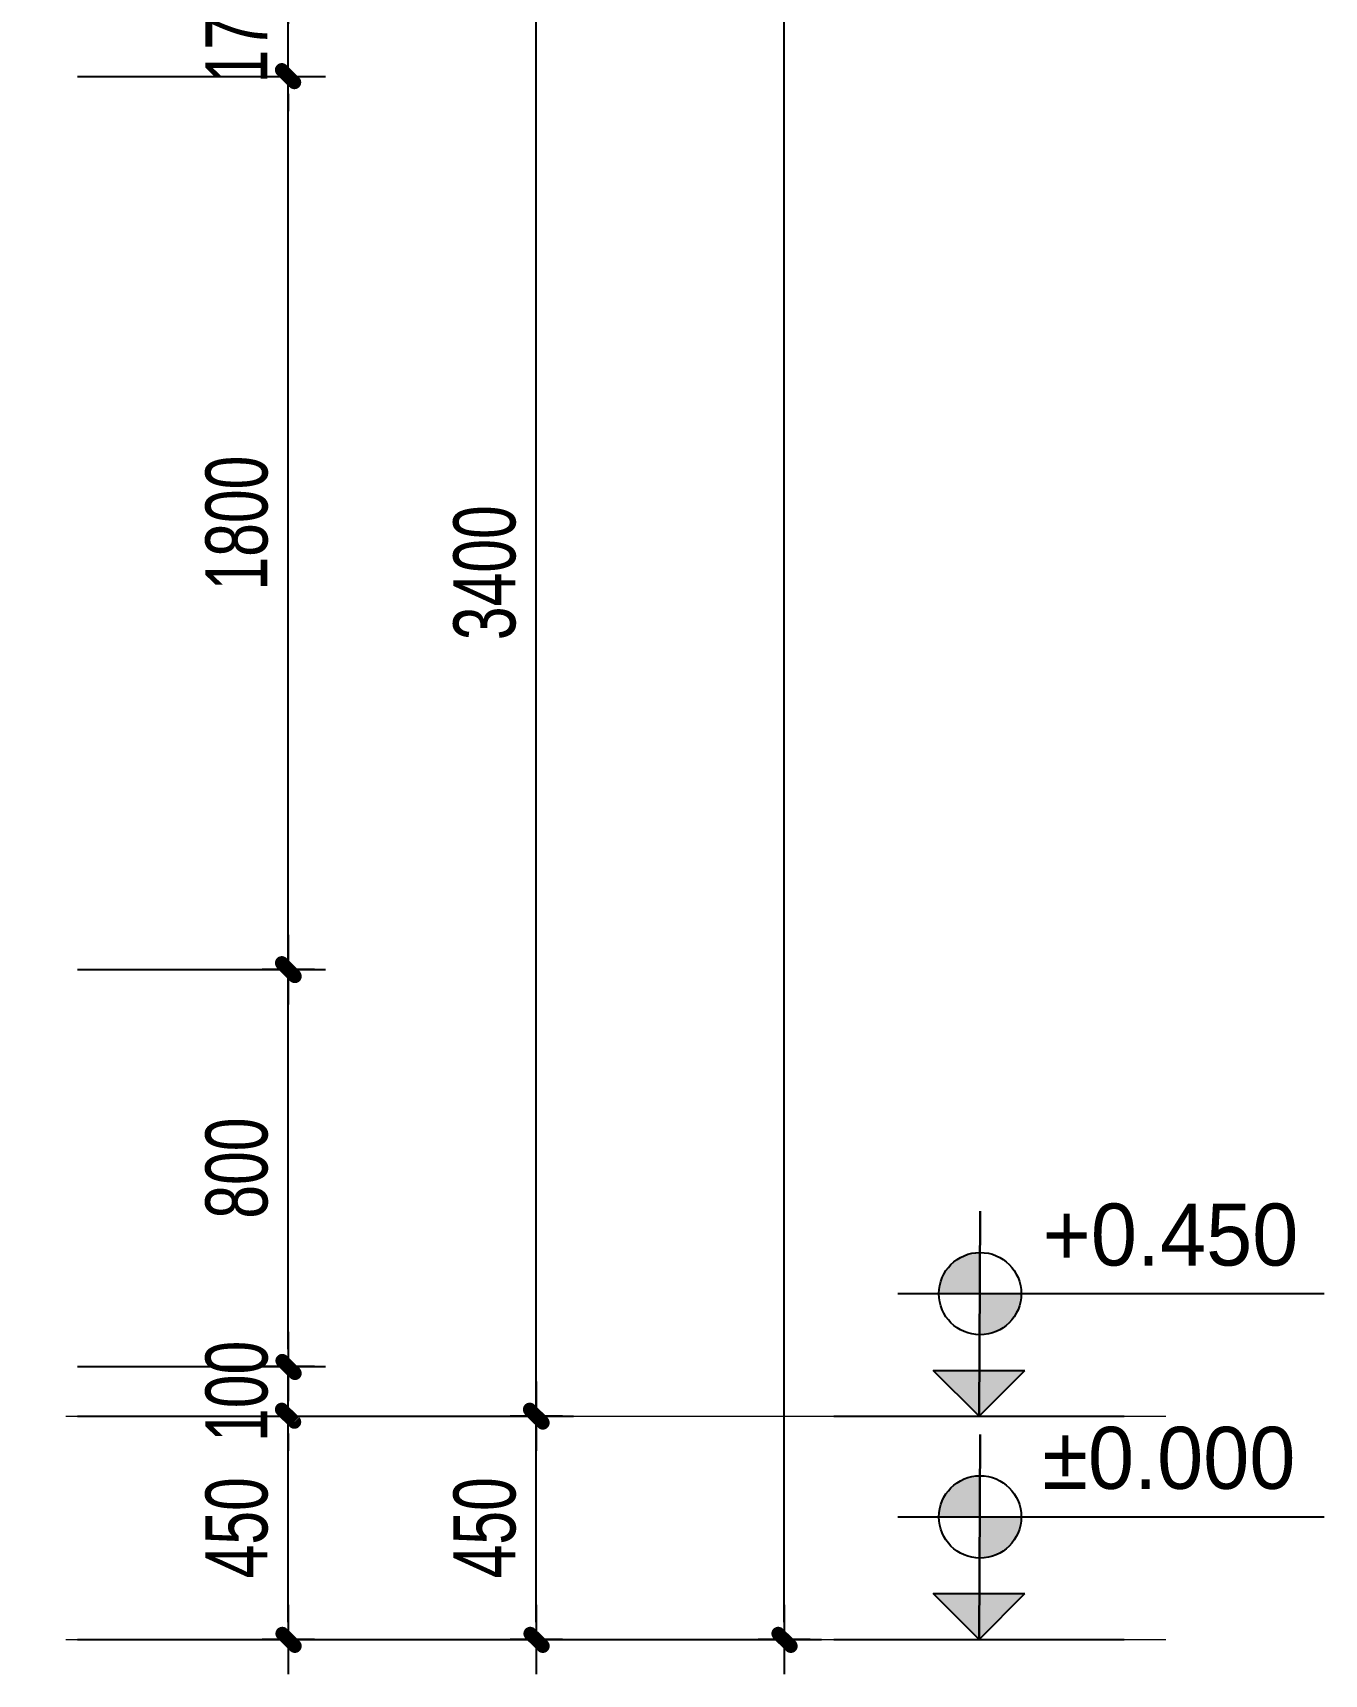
# Model space of a CAD drawing. Header units: inches. Extents: x 88947 to 296847, y 35049 to 161062.
# Drawn here: x 169433 to 172036, y 126310 to 129618 of the extents above; entities that cross this region are included whole.
import ezdxf

# ---------------------------------------------------------------- set-up
doc = ezdxf.new("R2010")
doc.units = ezdxf.units.IN
doc.header["$MEASUREMENT"] = 0
doc.header["$PDMODE"] = 1
doc.linetypes.add('ACAD_ISO03W100', pattern=[30, 12, -18])
doc.linetypes.add('CENTER', pattern=[50.8, 31.75, -6.35, 6.35, -6.35])
for name, color, linetype, lineweight in [('A-Dims', 145, 'Continuous', 25), ('DIM', 7, 'Continuous', 25), ('TRUC', 252, 'ACAD_ISO03W100', 13)]:
    doc.layers.add(name, color=color, linetype=linetype, lineweight=lineweight)
doc.styles.add('FRANKO', font='VFRANKO.TTF')
doc.styles.add('TEXT', font='VHELVCN.TTF')
doc.styles.add('VNI-HELVE-CONDENSE', font='VNARIAL.TTF', dxfattribs={"width": 0.7})
doc.dimstyles.new('TAS-100', dxfattribs={"dimscale": 50, "dimtxt": 2.5, "dimasz": 0.7, "dimexe": 1.5, "dimexo": 1.5, "dimgap": 0.8, "dimtad": 1, "dimdec": 0, "dimzin": 3, "dimdsep": 46, "dimtxsty": 'VNI-HELVE-CONDENSE', "dimblk": 'TICK', "dimcen": 2.5, "dimclrt": 71, "dimazin": 2, "dimtfac": 0.75, "dimtdec": 0, "dimtix": 1, "dimtmove": 2, "dimatfit": 2, "dimldrblk": 'TICK123', "dimfxl": 1.5, "dimtolj": 1, "dimtzin": 0, "dimarcsym": 0})

# ---------------------------------------------------------------- blocks, each defined once
blk = doc.blocks.new('TICK')
at = {"layer": 'A-Dims', "color": 1}
for p, q in [((0, 1.5), (0, -1.5)), ((-2, 0), (2, 0))]:
    blk.add_line(p, q, dxfattribs=at)
at = {"layer": 'A-Dims', "color": 1, "const_width": 0.788}
blk.add_lwpolyline([(-0.334, -0.349), (0.383, 0.378)], dxfattribs=at)
at = {"layer": 'A-Dims', "color": 1, "const_width": 0.394}
for points in [[(0.244, 0.517, -0.414214), (0.523, 0.517, -1)], [(0.523, 0.517, -0.414214), (0.523, 0.238, -1)], [(-0.473, -0.21, 0.414214), (-0.473, -0.488, 1)], [(-0.473, -0.488, 0.414214), (-0.195, -0.488, 1)]]:
    blk.add_lwpolyline(points, format="xyb", dxfattribs=at)
blk = doc.blocks.new('*D994')
at = {"layer": 'Defpoints', "color": 0}
for p in [(169447.7, 126830.3), (170447.7, 126830.3), (169447.7, 126380.3)]:
    blk.add_point(p, dxfattribs=at)
at = {"layer": 'DIM', "color": 0, "lineweight": -2}
for p, q in [((169522.7, 126830.3), (170522.7, 126830.3)), ((170447.7, 126415.3), (170447.7, 126795.3)), ((169522.7, 126380.3), (170522.7, 126380.3))]:
    blk.add_line(p, q, dxfattribs=at)
at = {"layer": 'DIM', "color": 0, "lineweight": -2, "xscale": 35, "yscale": 35, "zscale": 35}
for p, rotation in [((170447.7, 126830.3), 90), ((170447.7, 126380.3), 270)]:
    blk.add_blockref('TICK', p, dxfattribs=dict(at, rotation=rotation))
at = {"layer": 'DIM', "color": 71, "insert": (170344, 126605.3), "char_height": 125, "attachment_point": 5, "rotation": 90, "style": 'VNI-HELVE-CONDENSE'}
blk.add_mtext('\\A1;450', dxfattribs=at)
blk = doc.blocks.new('TICK123')
at = {"layer": 'A-Dims', "color": 1}
blk.add_lwpolyline([(0.046, 0, 0, 0.84, 0), (-2.111, 0, 8.4, 8.4, 0)], format="xyseb", dxfattribs=at)
blk = doc.blocks.new('*D995')
at = {"layer": 'Defpoints', "color": 0}
for p in [(169447.7, 130230.3), (170447.7, 130230.3), (169447.7, 126830.3)]:
    blk.add_point(p, dxfattribs=at)
at = {"layer": 'DIM', "color": 0, "lineweight": -2}
for p, q in [((169522.7, 130230.3), (170522.7, 130230.3)), ((170447.7, 126865.3), (170447.7, 130195.3)), ((169522.7, 126830.3), (170522.7, 126830.3))]:
    blk.add_line(p, q, dxfattribs=at)
at = {"layer": 'DIM', "color": 0, "lineweight": -2, "xscale": 35, "yscale": 35, "zscale": 35}
for p, rotation in [((170447.7, 130230.3), 90), ((170447.7, 126830.3), 270)]:
    blk.add_blockref('TICK', p, dxfattribs=dict(at, rotation=rotation))
at = {"layer": 'DIM', "color": 71, "insert": (170343.9, 128530.3), "char_height": 125, "attachment_point": 5, "rotation": 90, "style": 'VNI-HELVE-CONDENSE'}
blk.add_mtext('\\A1;3400', dxfattribs=at)
blk = doc.blocks.new('*D997')
at = {"layer": 'Defpoints', "color": 0}
for p in [(169447.7, 133630.3), (170947.7, 133630.3), (169447.7, 126380.3)]:
    blk.add_point(p, dxfattribs=at)
at = {"layer": 'DIM', "color": 0, "lineweight": -2}
for p, q in [((169522.7, 133630.3), (171022.7, 133630.3)), ((170947.7, 126415.3), (170947.7, 133595.3)), ((169522.7, 126380.3), (171022.7, 126380.3))]:
    blk.add_line(p, q, dxfattribs=at)
at = {"layer": 'DIM', "color": 0, "lineweight": -2, "xscale": 35, "yscale": 35, "zscale": 35}
for p, rotation in [((170947.7, 133630.3), 90), ((170947.7, 126380.3), 270)]:
    blk.add_blockref('TICK', p, dxfattribs=dict(at, rotation=rotation))
at = {"layer": 'DIM', "color": 71, "insert": (170844, 130005.3), "char_height": 125, "attachment_point": 5, "rotation": 90, "style": 'VNI-HELVE-CONDENSE'}
blk.add_mtext('\\A1;7250', dxfattribs=at)
blk = doc.blocks.new('*D1002')
at = {"layer": 'Defpoints', "color": 0}
for p in [(169447.7, 126930.3), (169947.7, 126930.3), (169447.7, 126830.3)]:
    blk.add_point(p, dxfattribs=at)
at = {"layer": 'DIM', "color": 0, "lineweight": -2}
for p, q in [((169947.7, 126965.3), (169947.7, 127000.3)), ((169522.7, 126930.3), (170022.7, 126930.3)), ((169947.7, 126830.3), (169947.7, 126930.3)), ((169522.7, 126830.3), (170022.7, 126830.3)), ((169947.7, 126795.3), (169947.7, 126760.3))]:
    blk.add_line(p, q, dxfattribs=at)
at = {"layer": 'DIM', "color": 0, "lineweight": -2, "xscale": 35, "yscale": 35, "zscale": 35}
for p, rotation in [((169947.7, 126930.3), 270), ((169947.7, 126830.3), 90)]:
    blk.add_blockref('TICK', p, dxfattribs=dict(at, rotation=rotation))
at = {"layer": 'DIM', "color": 71, "insert": (169844, 126880.3), "char_height": 125, "attachment_point": 5, "rotation": 90, "style": 'VNI-HELVE-CONDENSE'}
blk.add_mtext('\\A1;100', dxfattribs=at)
blk = doc.blocks.new('*D1003')
at = {"layer": 'Defpoints', "color": 0}
for p in [(169447.7, 129706.7), (169947.7, 129706.7), (169447.7, 129530.3)]:
    blk.add_point(p, dxfattribs=at)
at = {"layer": 'DIM', "color": 0, "lineweight": -2}
for p, q in [((169947.7, 129741.7), (169947.7, 129776.7)), ((169522.7, 129706.7), (170022.7, 129706.7)), ((169947.7, 129530.3), (169947.7, 129706.7)), ((169522.7, 129530.3), (170022.7, 129530.3)), ((169947.7, 129495.3), (169947.7, 129460.3))]:
    blk.add_line(p, q, dxfattribs=at)
at = {"layer": 'DIM', "color": 0, "lineweight": -2, "xscale": 35, "yscale": 35, "zscale": 35}
for p, rotation in [((169947.7, 129706.7), 270), ((169947.7, 129530.3), 90)]:
    blk.add_blockref('TICK', p, dxfattribs=dict(at, rotation=rotation))
at = {"layer": 'DIM', "color": 71, "insert": (169844, 129618.5), "char_height": 125, "attachment_point": 5, "rotation": 90, "style": 'VNI-HELVE-CONDENSE'}
blk.add_mtext('\\A1;176', dxfattribs=at)
blk = doc.blocks.new('*D1011')
at = {"layer": 'Defpoints', "color": 0}
for p in [(169447.7, 129530.3), (169947.7, 129530.3), (169447.7, 127730.3)]:
    blk.add_point(p, dxfattribs=at)
at = {"layer": 'DIM', "color": 0, "lineweight": -2}
for p, q in [((169522.7, 129530.3), (170022.7, 129530.3)), ((169947.7, 127765.3), (169947.7, 129495.3)), ((169522.7, 127730.3), (170022.7, 127730.3))]:
    blk.add_line(p, q, dxfattribs=at)
at = {"layer": 'DIM', "color": 0, "lineweight": -2, "xscale": 35, "yscale": 35, "zscale": 35}
for p, rotation in [((169947.7, 129530.3), 90), ((169947.7, 127730.3), 270)]:
    blk.add_blockref('TICK', p, dxfattribs=dict(at, rotation=rotation))
at = {"layer": 'DIM', "color": 71, "insert": (169844, 128630.3), "char_height": 125, "attachment_point": 5, "rotation": 90, "style": 'VNI-HELVE-CONDENSE'}
blk.add_mtext('\\A1;1800', dxfattribs=at)
blk = doc.blocks.new('A$C688775B1')
h = blk.add_hatch(color=256)
h.paths.add_polyline_path([(332.2, 278.2), (332.2, 371.7, 0.414214), (238.7, 278.2)])
h.paths.add_polyline_path([(332.2, 278.2), (332.2, 184.7, 0.414214), (425.7, 278.2)])
h = blk.add_hatch(color=256)
h.paths.add_polyline_path([(433.6, 103.9), (329.8, 103.9), (329.8, 0)])
h.paths.add_polyline_path([(329.8, 103.9), (225.9, 103.9), (329.8, 0)])
for p, q in [((332.2, 465.2), (329.8, 0)), ((329.8, 0), (332.2, 465.2)), ((145.2, 278.2), (1113.8, 278.2)), ((329.8, 0), (225.9, 103.9)), ((225.9, 103.9), (433.6, 103.9)), ((329.8, 0), (433.6, 103.9)), ((0, 0), (659.5, 0))]:
    blk.add_line(p, q)
blk.add_circle((332.2, 278.2), 93.5)
at = {"style": 'TEXT'}
blk.add_attdef('CAO ÑOÄ', (473.8, 342), '', height=170, dxfattribs=at)
blk = doc.blocks.new('*D1720')
at = {"layer": 'Defpoints', "color": 0}
for p in [(169447.7, 126830.3), (169947.7, 126830.3), (169447.7, 126380.3)]:
    blk.add_point(p, dxfattribs=at)
at = {"layer": 'DIM', "color": 0, "lineweight": -2}
for p, q in [((169522.7, 126830.3), (170022.7, 126830.3)), ((169947.7, 126415.3), (169947.7, 126795.3)), ((169522.7, 126380.3), (170022.7, 126380.3))]:
    blk.add_line(p, q, dxfattribs=at)
at = {"layer": 'DIM', "color": 0, "lineweight": -2, "xscale": 35, "yscale": 35, "zscale": 35}
for p, rotation in [((169947.7, 126830.3), 90), ((169947.7, 126380.3), 270)]:
    blk.add_blockref('TICK', p, dxfattribs=dict(at, rotation=rotation))
at = {"layer": 'DIM', "color": 71, "insert": (169844, 126605.3), "char_height": 125, "attachment_point": 5, "rotation": 90, "style": 'VNI-HELVE-CONDENSE'}
blk.add_mtext('\\A1;450', dxfattribs=at)
blk = doc.blocks.new('*D2425')
at = {"layer": 'Defpoints', "color": 0}
for p in [(169447.7, 127730.3), (169947.7, 127730.3), (169447.7, 126930.3)]:
    blk.add_point(p, dxfattribs=at)
at = {"layer": 'DIM', "color": 0, "lineweight": -2}
for p, q in [((169522.7, 127730.3), (170022.7, 127730.3)), ((169947.7, 126965.3), (169947.7, 127695.3)), ((169522.7, 126930.3), (170022.7, 126930.3))]:
    blk.add_line(p, q, dxfattribs=at)
at = {"layer": 'DIM', "color": 0, "lineweight": -2, "xscale": 35, "yscale": 35, "zscale": 35}
for p, rotation in [((169947.7, 127730.3), 90), ((169947.7, 126930.3), 270)]:
    blk.add_blockref('TICK', p, dxfattribs=dict(at, rotation=rotation))
at = {"layer": 'DIM', "color": 71, "insert": (169844, 127330.3), "char_height": 125, "attachment_point": 5, "rotation": 90, "style": 'VNI-HELVE-CONDENSE'}
blk.add_mtext('\\A1;800', dxfattribs=at)
blk = doc.blocks.new('*D3836')
at = {"layer": 'Defpoints', "color": 0}
for p in [(169447.7, 126830.3), (170447.7, 126830.3), (169447.7, 126380.3)]:
    blk.add_point(p, dxfattribs=at)
at = {"layer": 'DIM', "color": 0, "lineweight": -2}
for p, q in [((169522.7, 126830.3), (170522.7, 126830.3)), ((170447.7, 126415.3), (170447.7, 126795.3)), ((169522.7, 126380.3), (170522.7, 126380.3))]:
    blk.add_line(p, q, dxfattribs=at)
at = {"layer": 'DIM', "color": 0, "lineweight": -2, "xscale": 35, "yscale": 35, "zscale": 35}
for p, rotation in [((170447.7, 126830.3), 90), ((170447.7, 126380.3), 270)]:
    blk.add_blockref('TICK', p, dxfattribs=dict(at, rotation=rotation))
at = {"layer": 'DIM', "color": 71, "insert": (170344, 126605.3), "char_height": 125, "attachment_point": 5, "rotation": 90, "style": 'VNI-HELVE-CONDENSE'}
blk.add_mtext('\\A1;450', dxfattribs=at)
blk = doc.blocks.new('*D3837')
at = {"layer": 'Defpoints', "color": 0}
for p in [(169447.7, 130230.3), (170447.7, 130230.3), (169447.7, 126830.3)]:
    blk.add_point(p, dxfattribs=at)
at = {"layer": 'DIM', "color": 0, "lineweight": -2}
for p, q in [((169522.7, 130230.3), (170522.7, 130230.3)), ((170447.7, 126865.3), (170447.7, 130195.3)), ((169522.7, 126830.3), (170522.7, 126830.3))]:
    blk.add_line(p, q, dxfattribs=at)
at = {"layer": 'DIM', "color": 0, "lineweight": -2, "xscale": 35, "yscale": 35, "zscale": 35}
for p, rotation in [((170447.7, 130230.3), 90), ((170447.7, 126830.3), 270)]:
    blk.add_blockref('TICK', p, dxfattribs=dict(at, rotation=rotation))
at = {"layer": 'DIM', "color": 71, "insert": (170343.9, 128530.3), "char_height": 125, "attachment_point": 5, "rotation": 90, "style": 'VNI-HELVE-CONDENSE'}
blk.add_mtext('\\A1;3400', dxfattribs=at)
blk = doc.blocks.new('*D3839')
at = {"layer": 'Defpoints', "color": 0}
for p in [(169447.7, 133630.3), (170947.7, 133630.3), (169447.7, 126380.3)]:
    blk.add_point(p, dxfattribs=at)
at = {"layer": 'DIM', "color": 0, "lineweight": -2}
for p, q in [((169522.7, 133630.3), (171022.7, 133630.3)), ((170947.7, 126415.3), (170947.7, 133595.3)), ((169522.7, 126380.3), (171022.7, 126380.3))]:
    blk.add_line(p, q, dxfattribs=at)
at = {"layer": 'DIM', "color": 0, "lineweight": -2, "xscale": 35, "yscale": 35, "zscale": 35}
for p, rotation in [((170947.7, 133630.3), 90), ((170947.7, 126380.3), 270)]:
    blk.add_blockref('TICK', p, dxfattribs=dict(at, rotation=rotation))
at = {"layer": 'DIM', "color": 71, "insert": (170844, 130005.3), "char_height": 125, "attachment_point": 5, "rotation": 90, "style": 'VNI-HELVE-CONDENSE'}
blk.add_mtext('\\A1;7250', dxfattribs=at)
blk = doc.blocks.new('*D3844')
at = {"layer": 'Defpoints', "color": 0}
for p in [(169447.7, 126930.3), (169947.7, 126930.3), (169447.7, 126830.3)]:
    blk.add_point(p, dxfattribs=at)
at = {"layer": 'DIM', "color": 0, "lineweight": -2}
for p, q in [((169947.7, 126965.3), (169947.7, 127000.3)), ((169522.7, 126930.3), (170022.7, 126930.3)), ((169947.7, 126830.3), (169947.7, 126930.3)), ((169522.7, 126830.3), (170022.7, 126830.3)), ((169947.7, 126795.3), (169947.7, 126760.3))]:
    blk.add_line(p, q, dxfattribs=at)
at = {"layer": 'DIM', "color": 0, "lineweight": -2, "xscale": 35, "yscale": 35, "zscale": 35}
for p, rotation in [((169947.7, 126930.3), 270), ((169947.7, 126830.3), 90)]:
    blk.add_blockref('TICK', p, dxfattribs=dict(at, rotation=rotation))
at = {"layer": 'DIM', "color": 71, "insert": (169844, 126880.3), "char_height": 125, "attachment_point": 5, "rotation": 90, "style": 'VNI-HELVE-CONDENSE'}
blk.add_mtext('\\A1;100', dxfattribs=at)
blk = doc.blocks.new('*D3845')
at = {"layer": 'Defpoints', "color": 0}
for p in [(169447.7, 129706.7), (169947.7, 129706.7), (169447.7, 129530.3)]:
    blk.add_point(p, dxfattribs=at)
at = {"layer": 'DIM', "color": 0, "lineweight": -2}
for p, q in [((169947.7, 129741.7), (169947.7, 129776.7)), ((169522.7, 129706.7), (170022.7, 129706.7)), ((169947.7, 129530.3), (169947.7, 129706.7)), ((169522.7, 129530.3), (170022.7, 129530.3)), ((169947.7, 129495.3), (169947.7, 129460.3))]:
    blk.add_line(p, q, dxfattribs=at)
at = {"layer": 'DIM', "color": 0, "lineweight": -2, "xscale": 35, "yscale": 35, "zscale": 35}
for p, rotation in [((169947.7, 129706.7), 270), ((169947.7, 129530.3), 90)]:
    blk.add_blockref('TICK', p, dxfattribs=dict(at, rotation=rotation))
at = {"layer": 'DIM', "color": 71, "insert": (169844, 129618.5), "char_height": 125, "attachment_point": 5, "rotation": 90, "style": 'VNI-HELVE-CONDENSE'}
blk.add_mtext('\\A1;176', dxfattribs=at)
blk = doc.blocks.new('*D3853')
at = {"layer": 'Defpoints', "color": 0}
for p in [(169447.7, 129530.3), (169947.7, 129530.3), (169447.7, 127730.3)]:
    blk.add_point(p, dxfattribs=at)
at = {"layer": 'DIM', "color": 0, "lineweight": -2}
for p, q in [((169522.7, 129530.3), (170022.7, 129530.3)), ((169947.7, 127765.3), (169947.7, 129495.3)), ((169522.7, 127730.3), (170022.7, 127730.3))]:
    blk.add_line(p, q, dxfattribs=at)
at = {"layer": 'DIM', "color": 0, "lineweight": -2, "xscale": 35, "yscale": 35, "zscale": 35}
for p, rotation in [((169947.7, 129530.3), 90), ((169947.7, 127730.3), 270)]:
    blk.add_blockref('TICK', p, dxfattribs=dict(at, rotation=rotation))
at = {"layer": 'DIM', "color": 71, "insert": (169844, 128630.3), "char_height": 125, "attachment_point": 5, "rotation": 90, "style": 'VNI-HELVE-CONDENSE'}
blk.add_mtext('\\A1;1800', dxfattribs=at)
blk = doc.blocks.new('*D3776')
at = {"layer": 'Defpoints', "color": 0}
for p in [(169447.7, 126830.3), (169947.7, 126830.3), (169447.7, 126380.3)]:
    blk.add_point(p, dxfattribs=at)
at = {"layer": 'DIM', "color": 0, "lineweight": -2}
for p, q in [((169522.7, 126830.3), (170022.7, 126830.3)), ((169947.7, 126415.3), (169947.7, 126795.3)), ((169522.7, 126380.3), (170022.7, 126380.3))]:
    blk.add_line(p, q, dxfattribs=at)
at = {"layer": 'DIM', "color": 0, "lineweight": -2, "xscale": 35, "yscale": 35, "zscale": 35}
for p, rotation in [((169947.7, 126830.3), 90), ((169947.7, 126380.3), 270)]:
    blk.add_blockref('TICK', p, dxfattribs=dict(at, rotation=rotation))
at = {"layer": 'DIM', "color": 71, "insert": (169844, 126605.3), "char_height": 125, "attachment_point": 5, "rotation": 90, "style": 'VNI-HELVE-CONDENSE'}
blk.add_mtext('\\A1;450', dxfattribs=at)
blk = doc.blocks.new('*D3772')
at = {"layer": 'Defpoints', "color": 0}
for p in [(169447.7, 127730.3), (169947.7, 127730.3), (169447.7, 126930.3)]:
    blk.add_point(p, dxfattribs=at)
at = {"layer": 'DIM', "color": 0, "lineweight": -2}
for p, q in [((169522.7, 127730.3), (170022.7, 127730.3)), ((169947.7, 126965.3), (169947.7, 127695.3)), ((169522.7, 126930.3), (170022.7, 126930.3))]:
    blk.add_line(p, q, dxfattribs=at)
at = {"layer": 'DIM', "color": 0, "lineweight": -2, "xscale": 35, "yscale": 35, "zscale": 35}
for p, rotation in [((169947.7, 127730.3), 90), ((169947.7, 126930.3), 270)]:
    blk.add_blockref('TICK', p, dxfattribs=dict(at, rotation=rotation))
at = {"layer": 'DIM', "color": 71, "insert": (169844, 127330.3), "char_height": 125, "attachment_point": 5, "rotation": 90, "style": 'VNI-HELVE-CONDENSE'}
blk.add_mtext('\\A1;800', dxfattribs=at)

msp = doc.modelspace()

# ---------------------------------------------------------------- linework, layer by layer
at = {"layer": 'TRUC', "linetype": 'CENTER', "ltscale": 20}
for points in [[(153243.2, 126830.3), (171717.3, 126830.3)], [(153243.2, 126380.3), (171717.3, 126380.3)]]:
    msp.add_lwpolyline(points, dxfattribs=at)

# ---------------------------------------------------------------- block references
at = {"layer": 'DIM'}
ref = msp.add_blockref('A$C688775B1', (171047.7, 126830.3), dxfattribs=dict(at, xscale=0.8875739644863643, yscale=0.8875739645009162, zscale=0.8875739644970414))
ref.add_attrib('CAO ÑOÄ', '+0.450', (171468.3, 127133.8), dxfattribs={"layer": '0', "height": 125, "style": 'FRANKO'})
ref = msp.add_blockref('A$C688775B1', (171047.7, 126830.3), dxfattribs=dict(at, xscale=0.8875739644863643, yscale=0.8875739645009162, zscale=0.8875739644970414))
ref.add_attrib('CAO ÑOÄ', '+0.450', (171468.3, 127133.8), dxfattribs={"layer": '0', "height": 125, "style": 'FRANKO'})
ref = msp.add_blockref('A$C688775B1', (171047.7, 126380.3), dxfattribs=dict(at, xscale=0.8875739644863643, yscale=0.8875739645009162, zscale=0.8875739644970414))
ref.add_attrib('CAO ÑOÄ', '%%P0.000', (171468.3, 126683.8), dxfattribs={"layer": '0', "height": 125, "style": 'FRANKO'})
ref = msp.add_blockref('A$C688775B1', (171047.7, 126380.3), dxfattribs=dict(at, xscale=0.8875739644863643, yscale=0.8875739645009162, zscale=0.8875739644970414))
ref.add_attrib('CAO ÑOÄ', '%%P0.000', (171468.3, 126683.8), dxfattribs={"layer": '0', "height": 125, "style": 'FRANKO'})

# ---------------------------------------------------------------- dimensions: what is measured, and where the dimension line sits
for base, p1, p2, picture, middle in [((170947.7, 133630.3), (169447.7, 126380.3), (169447.7, 133630.3), '*D997', (170844, 130005.3)), ((170947.7, 133630.3), (169447.7, 126380.3), (169447.7, 133630.3), '*D3839', (170844, 130005.3)), ((170447.7, 130230.3), (169447.7, 126830.3), (169447.7, 130230.3), '*D995', (170343.9, 128530.3)), ((170447.7, 130230.3), (169447.7, 126830.3), (169447.7, 130230.3), '*D3837', (170343.9, 128530.3)), ((169947.7, 129706.7), (169447.7, 129530.3), (169447.7, 129706.7), '*D1003', (169844, 129618.5)), ((169947.7, 129706.7), (169447.7, 129530.3), (169447.7, 129706.7), '*D3845', (169844, 129618.5)), ((169947.7, 129530.3), (169447.7, 127730.3), (169447.7, 129530.3), '*D1011', (169844, 128630.3)), ((169947.7, 129530.3), (169447.7, 127730.3), (169447.7, 129530.3), '*D3853', (169844, 128630.3)), ((169947.7, 127730.3), (169447.7, 126930.3), (169447.7, 127730.3), '*D2425', (169844, 127330.3)), ((169947.7, 127730.3), (169447.7, 126930.3), (169447.7, 127730.3), '*D3772', (169844, 127330.3)), ((169947.7, 126930.3), (169447.7, 126830.3), (169447.7, 126930.3), '*D1002', (169844, 126880.3)), ((169947.7, 126930.3), (169447.7, 126830.3), (169447.7, 126930.3), '*D3844', (169844, 126880.3)), ((170447.7, 126830.3), (169447.7, 126380.3), (169447.7, 126830.3), '*D994', (170344, 126605.3)), ((169947.7, 126830.3), (169447.7, 126380.3), (169447.7, 126830.3), '*D1720', (169844, 126605.3)), ((170447.7, 126830.3), (169447.7, 126380.3), (169447.7, 126830.3), '*D3836', (170344, 126605.3)), ((169947.7, 126830.3), (169447.7, 126380.3), (169447.7, 126830.3), '*D3776', (169844, 126605.3))]:
    dim = msp.add_linear_dim(base=base, p1=p1, p2=p2, angle=90, dimstyle='TAS-100', dxfattribs=at)
    dim.commit()
    dim.dimension.update_dxf_attribs({"geometry": picture, "text_midpoint": middle})

doc.saveas('drawing.dxf')
